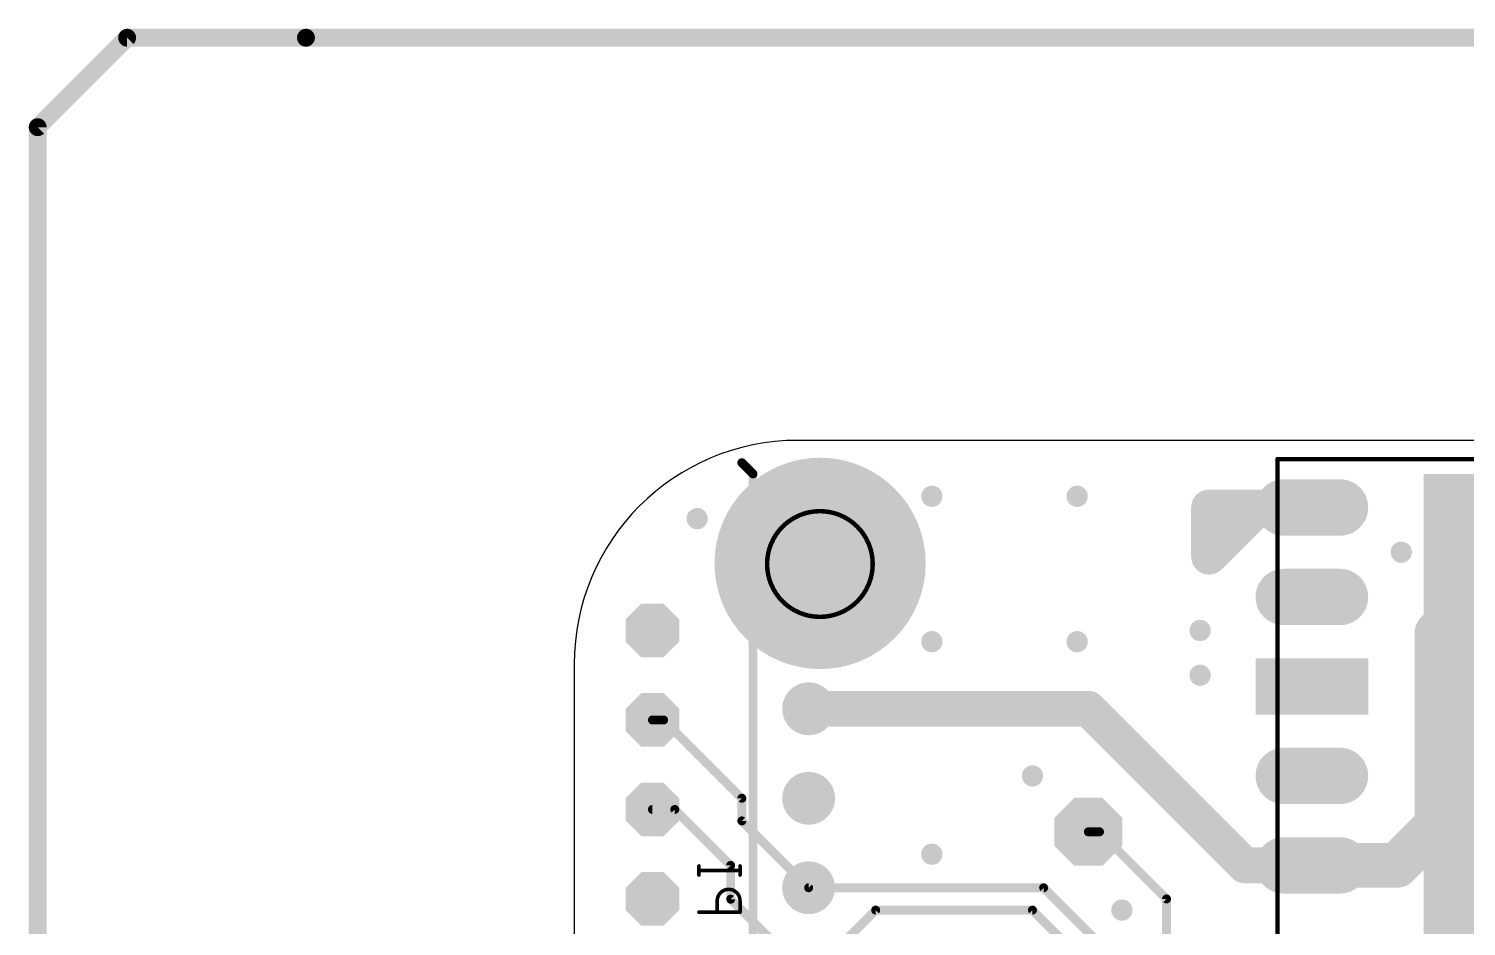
# Model space of a CAD drawing. Extents: x -1.81 to 1.71, y -2.71 to 1.61.
# Drawn here: x -1.81 to -0.202, y 0.607 to 1.61 of the extents above; entities that cross this region are included whole.
import ezdxf

# ---------------------------------------------------------------- set-up
doc = ezdxf.new("R2010")
doc.units = 0
for name, color, linetype in [('16', 175, 'CONTINUOUS'), ('17', 82, 'CONTINUOUS'), ('18', 82, 'CONTINUOUS'), ('20', 30, 'CONTINUOUS'), ('22', 253, 'CONTINUOUS')]:
    doc.layers.add(name, color=color, linetype=linetype)

# ---------------------------------------------------------------- blocks, each defined once
blk = doc.blocks.new('RECT')
blk.add_solid([(-0.5, -0.5), (0.5, -0.5), (-0.5, 0.5), (0.5, 0.5)])
blk = doc.blocks.new('OCTAGONP')
at = {"const_width": 0.5}
blk.add_lwpolyline([(-0.25, -0.103553), (-0.25, 0.103553), (-0.103553, 0.25), (0.103553, 0.25), (0.25, 0.103553), (0.25, -0.103553), (0.103553, -0.25), (-0.103553, -0.25), (-0.25, -0.103553), (-0.25, 0.103553)], dxfattribs=at)
blk = doc.blocks.new('ROUNDP')
at = {"const_width": 0.5}
blk.add_lwpolyline([(0, -0.25, 1), (0, 0.25, 1), (0, -0.25)], format="xyb", dxfattribs=at)
blk = doc.blocks.new('RECT256000X512000R100')
at = {"const_width": 0.031496}
blk.add_lwpolyline([(0.015748, -0.031496), (0.015748, 0.031496, 0.414214), (0, 0.047244), (0, 0.047244, 0.414214), (-0.015748, 0.031496), (-0.015748, -0.031496, 0.414214), (0, -0.047244), (0, -0.047244, 0.414214)], format="xyb", close=True, dxfattribs=at)
blk.add_solid([(-0.001, -0.032496), (0.001, -0.032496), (-0.001, 0.032496), (0.001, 0.032496)])
blk = doc.blocks.new('ROUNDV')
at = {"const_width": 0.5}
blk.add_lwpolyline([(0, -0.25, 1), (0, 0.25, 1), (0, -0.25)], format="xyb", dxfattribs=at)

msp = doc.modelspace()

# ---------------------------------------------------------------- linework, layer by layer
at = {"layer": '16'}
for points, const_width in [([(-1.8, 1.5), (-1.7, 1.6)], 0.02), ([(-1.7, 1.6), (-1.5, 1.6)], 0.02), ([(-1.5, 1.6), (1.5, 1.6)], 0.02), ([(-1.8, -2.5), (-1.8, 1.5)], 0.02), ([(-0.375, 1.075), (-0.49, 1.075)], 0.04), ([(-0.49, 1.075), (-0.49, 1.02)], 0.04), ([(-0.435, 1.075), (-0.49, 1.02)], 0.04), ([(-0.375, 1.075), (-0.435, 1.075)], 0.04), ([(-0.235, 0.9), (-0.235, 0.935)], 0.05), ([(-0.235, 0.865), (-0.235, 0.9)], 0.05), ([(-0.235, 0.72), (-0.235, 0.865)], 0.05), ([(-0.937795, 0.85), (-0.625, 0.85)], 0.04), ([(-0.625, 0.85), (-0.45, 0.675)], 0.04), ([(-1.1, 0.8375), (-1.1125, 0.8375)], 0.01), ([(-1.0125, 0.75), (-1.1, 0.8375)], 0.01), ([(-1.0875, 0.7375), (-1.1125, 0.7375)], 0.01), ([(-1.025, 0.675), (-1.0875, 0.7375)], 0.01), ([(-1.0125, 0.724705), (-1.0125, 0.75)], 0.01), ([(-0.235, 0.72), (-0.28, 0.675)], 0.05), ([(-0.937795, 0.65), (-1.0125, 0.724705)], 0.01), ([(-0.625, 0.7125), (-0.6125, 0.7125)], 0.01), ([(-0.6125, 0.7125), (-0.5375, 0.6375)], 0.01), ([(-0.45, 0.675), (-0.375, 0.675)], 0.04), ([(-0.28, 0.675), (-0.375, 0.675)], 0.05), ([(-1.025, 0.637205), (-1.025, 0.675)], 0.01), ([(-0.937795, 0.65), (-0.675, 0.65)], 0.01), ([(-0.675, 0.65), (-0.5875, 0.5625)], 0.01), ([(-0.937795, 0.55), (-1.025, 0.637205)], 0.01), ([(-0.937795, 0.55), (-0.862795, 0.625)], 0.01), ([(-0.862795, 0.625), (-0.6875, 0.625)], 0.01), ([(-0.6875, 0.625), (-0.6125, 0.55)], 0.01), ([(-0.5375, 0.6375), (-0.5375, 0.5)], 0.01)]:
    msp.add_lwpolyline(points, dxfattribs=dict(at, const_width=const_width))
for points, const_width in [([(-1.7, 1.605, 1), (-1.7, 1.595)], 0.01), ([(-1.696464, 1.596464, 1), (-1.703536, 1.603536)], 0.01), ([(-1.5, 1.605, 1), (-1.5, 1.595)], 0.01), ([(-1.5, 1.595, 1), (-1.5, 1.605)], 0.01), ([(-1.803536, 1.503536, 1), (-1.796464, 1.496464)], 0.01), ([(-1.795, 1.5, 1), (-1.805, 1.5)], 0.01), ([(-0.49, 1.085, 1), (-0.49, 1.065)], 0.02), ([(-0.48, 1.075, 1), (-0.5, 1.075)], 0.02), ([(-0.435, 1.085, 1), (-0.435, 1.065)], 0.02), ([(-0.427929, 1.067929, 1), (-0.442071, 1.082071)], 0.02), ([(-0.375, 1.065, 1), (-0.375, 1.085)], 0.02), ([(-0.375, 1.065, 1), (-0.375, 1.085)], 0.02), ([(-0.497071, 1.027071, 1), (-0.482929, 1.012929)], 0.02), ([(-0.5, 1.02, 1), (-0.48, 1.02)], 0.02), ([(-0.2225, 0.935, 1), (-0.2475, 0.935)], 0.025), ([(-0.2225, 0.9, 1), (-0.2475, 0.9)], 0.025), ([(-0.2475, 0.9, 1), (-0.2225, 0.9)], 0.025), ([(-0.2225, 0.865, 1), (-0.2475, 0.865)], 0.025), ([(-0.937795, 0.86, 1), (-0.937795, 0.84)], 0.02), ([(-0.617929, 0.857071, 1), (-0.632071, 0.842929)], 0.02), ([(-0.625, 0.84, 1), (-0.625, 0.86)], 0.02), ([(-0.2475, 0.865, 1), (-0.2225, 0.865)], 0.025), ([(-1.1125, 0.84, 1), (-1.1125, 0.835)], 0.005), ([(-1.098232, 0.839268, 1), (-1.101768, 0.835732)], 0.005), ([(-1.1, 0.835, 1), (-1.1, 0.84)], 0.005), ([(-1.1125, 0.74, 1), (-1.1125, 0.735)], 0.005), ([(-1.085732, 0.739268, 1), (-1.089268, 0.735732)], 0.005), ([(-1.0875, 0.735, 1), (-1.0875, 0.74)], 0.005), ([(-1.01, 0.75, 1), (-1.015, 0.75)], 0.005), ([(-1.014268, 0.748232, 1), (-1.010732, 0.751768)], 0.005), ([(-0.226161, 0.711161, 1), (-0.243839, 0.728839)], 0.025), ([(-1.010732, 0.726472, 1), (-1.014268, 0.722937)], 0.005), ([(-1.015, 0.724705, 1), (-1.01, 0.724705)], 0.005), ([(-0.2475, 0.72, 1), (-0.2225, 0.72)], 0.025), ([(-0.625, 0.715, 1), (-0.625, 0.71)], 0.005), ([(-0.610732, 0.714268, 1), (-0.614268, 0.710732)], 0.005), ([(-0.6125, 0.71, 1), (-0.6125, 0.715)], 0.005), ([(-0.45, 0.685, 1), (-0.45, 0.665)], 0.02), ([(-0.457071, 0.667929, 1), (-0.442929, 0.682071)], 0.02), ([(-0.375, 0.6875, 1), (-0.375, 0.6625)], 0.025), ([(-0.375, 0.665, 1), (-0.375, 0.685)], 0.02), ([(-0.288839, 0.683839, 1), (-0.271161, 0.666161)], 0.025), ([(-0.28, 0.6625, 1), (-0.28, 0.6875)], 0.025), ([(-1.0225, 0.675, 1), (-1.0275, 0.675)], 0.005), ([(-1.026768, 0.673232, 1), (-1.023232, 0.676768)], 0.005), ([(-0.937795, 0.6525, 1), (-0.937795, 0.6475)], 0.005), ([(-0.939563, 0.648232, 1), (-0.936028, 0.651768)], 0.005), ([(-0.673232, 0.651768, 1), (-0.676768, 0.648232)], 0.005), ([(-0.675, 0.6475, 1), (-0.675, 0.6525)], 0.005), ([(-1.023232, 0.638972, 1), (-1.026768, 0.635437)], 0.005), ([(-1.0275, 0.637205, 1), (-1.0225, 0.637205)], 0.005), ([(-0.862795, 0.6275, 1), (-0.862795, 0.6225)], 0.005), ([(-0.861028, 0.623232, 1), (-0.864563, 0.626768)], 0.005), ([(-0.685732, 0.626768, 1), (-0.689268, 0.623232)], 0.005), ([(-0.6875, 0.6225, 1), (-0.6875, 0.6275)], 0.005), ([(-0.535, 0.6375, 1), (-0.54, 0.6375)], 0.005), ([(-0.539268, 0.635732, 1), (-0.535732, 0.639268)], 0.005)]:
    msp.add_lwpolyline(points, format="xyb", dxfattribs=dict(at, const_width=const_width))
at = {"layer": '20'}
for p, q in [((0.95, 1.15), (-0.95, 1.15)), ((-1.2, 0.9), (-1.2, 0.325))]:
    msp.add_line(p, q, dxfattribs=at)
at = {"layer": '20', "const_width": 0.005}
msp.add_lwpolyline([(-0.925197, 0.952756, 1), (-0.925197, 1.070866, 1), (-0.925197, 0.952756)], format="xyb", dxfattribs=at)
at = {"layer": '20'}
msp.add_arc((-0.95, 0.9), 0.25, 90, 180, dxfattribs=at)
at = {"layer": '22'}
for points, const_width in [([(-0.925, 0.953445, 1), (-0.925, 1.071555, 1), (-0.925, 0.953445)], 0.11811), ([(-1.010732, 1.126768, 1), (-1.014268, 1.123232)], 0.005), ([(-0.413386, 1.130187, 1), (-0.413386, 1.127687)], 0.0025), ([(-0.412136, 1.128937, 1), (-0.414636, 1.128937)], 0.0025), ([(-0.9975, 1.1125, 1), (-1.0025, 1.1125)], 0.005), ([(-1.001768, 1.110732, 1), (-0.998232, 1.114268)], 0.005), ([(-1.0595, 0.674389, 1), (-1.0615, 0.674389)], 0.002), ([(-1.0135, 0.674389, 1), (-1.0155, 0.674389)], 0.002), ([(-1.0605, 0.670278, 1), (-1.0605, 0.668278)], 0.002), ([(-1.0615, 0.664166, 1), (-1.0595, 0.664166)], 0.002), ([(-1.0155, 0.664166, 1), (-1.0135, 0.664166)], 0.002), ([(-1.0145, 0.668278, 1), (-1.0145, 0.670278)], 0.002), ([(-1.0145, 0.635444, 1), (-1.040056, 0.635444)], 0.004), ([(-1.039056, 0.635444, 1), (-1.041056, 0.635444)], 0.002), ([(-1.041056, 0.635444, 1), (-1.039056, 0.635444)], 0.002), ([(-1.0135, 0.635444, 1), (-1.0155, 0.635444)], 0.002), ([(-1.0155, 0.635444, 1), (-1.0135, 0.635444)], 0.002), ([(-1.0605, 0.623667, 1), (-1.0605, 0.621667)], 0.002), ([(-1.041056, 0.622667, 1), (-1.039056, 0.622667)], 0.002), ([(-1.0155, 0.622667, 1), (-1.0135, 0.622667)], 0.002), ([(-1.0145, 0.621667, 1), (-1.0145, 0.623667)], 0.002)]:
    msp.add_lwpolyline(points, format="xyb", dxfattribs=dict(at, const_width=const_width))
for points, const_width in [([(-1.0125, 1.125), (-1, 1.1125)], 0.01), ([(-0.15748, 1.128937), (-0.413386, 1.128937)], 0.005), ([(-0.413386, 1.128937), (-0.413386, -0.878937)], 0.005), ([(-1, 1.1125), (-1, 0.4)], 0.01), ([(-1.0605, 0.664166), (-1.0605, 0.674389)], 0.004), ([(-1.0145, 0.664166), (-1.0145, 0.674389)], 0.004), ([(-1.0145, 0.669278), (-1.0605, 0.669278)], 0.004), ([(-1.040056, 0.635444), (-1.040056, 0.622667)], 0.004), ([(-1.0145, 0.622667), (-1.0145, 0.635444)], 0.004), ([(-1.0605, 0.622667), (-1.0145, 0.622667)], 0.004)]:
    msp.add_lwpolyline(points, dxfattribs=dict(at, const_width=const_width))

# ---------------------------------------------------------------- block references
at = {"layer": '16', "rotation": 90}
for p in [(-0.375, 1.075), (-0.375, 0.975), (-0.375, 0.775), (-0.375, 0.675)]:
    msp.add_blockref('RECT256000X512000R100', p, dxfattribs=at)
at = {"layer": '16', "xscale": 0.062992, "yscale": 0.125984, "rotation": 90}
msp.add_blockref('RECT', (-0.375, 0.875), dxfattribs=at)
at = {"layer": '17'}
for name, p, xscale, yscale in [('OCTAGONP', (-1.1125, 0.9375), 0.06, 0.06), ('ROUNDP', (-0.937795, 0.85), 0.059055, 0.059055), ('OCTAGONP', (-1.1125, 0.8375), 0.06, 0.06), ('ROUNDP', (-0.937795, 0.75), 0.059055, 0.059055), ('OCTAGONP', (-1.1125, 0.7375), 0.06, 0.06), ('OCTAGONP', (-0.625, 0.7125), 0.076, 0.076), ('ROUNDP', (-0.937795, 0.65), 0.059055, 0.059055), ('OCTAGONP', (-1.1125, 0.6375), 0.06, 0.06)]:
    msp.add_blockref(name, p, dxfattribs=dict(at, xscale=xscale, yscale=yscale))
at = {"layer": '18', "xscale": 0.02378, "yscale": 0.02378}
for p in [(-0.8, 1.0875), (-0.6375, 1.0875), (-0.49, 1.075), (-1.0625, 1.0625), (-0.49, 1.02), (-0.275, 1.025), (-0.5, 0.9375), (-0.8, 0.925), (-0.6375, 0.925), (-0.235, 0.935), (-0.235, 0.9), (-0.5, 0.8875), (-0.235, 0.865), (-0.6875, 0.775), (-0.8, 0.6875), (-0.5875, 0.625)]:
    msp.add_blockref('ROUNDV', p, dxfattribs=at)
at = {"layer": '22', "xscale": 0.5, "yscale": 0.6}
msp.add_blockref('RECT', (0, 0.8125), dxfattribs=at)

doc.saveas('drawing.dxf')
